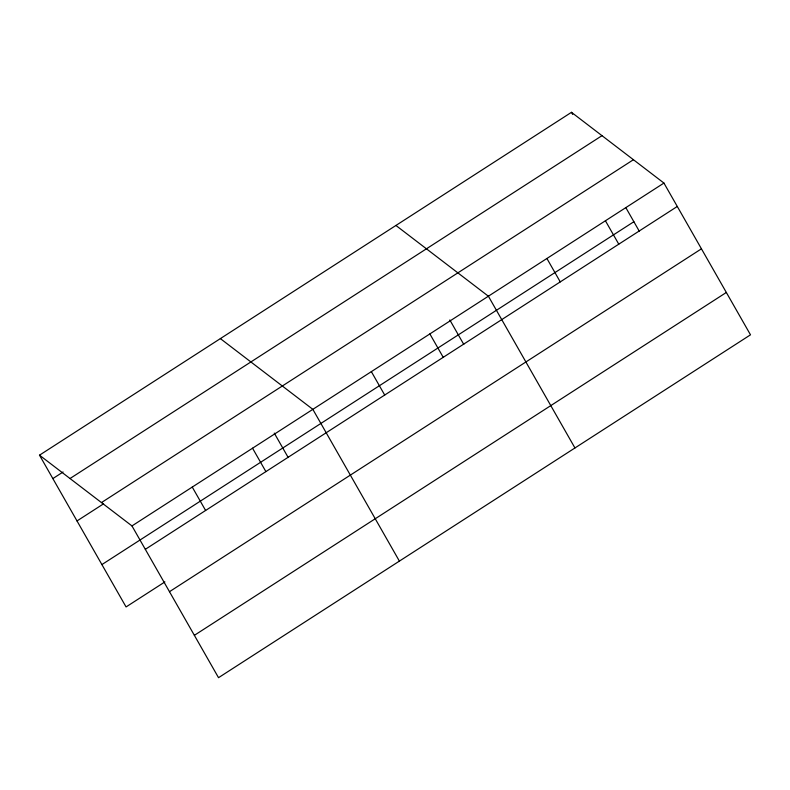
<?xml version="1.0" encoding="UTF-8"?>
<svg xmlns="http://www.w3.org/2000/svg" width="790" height="790" viewBox="0 0 790 790"><rect width="100%" height="100%" fill="white"/><g stroke="black" fill="none" stroke-linecap="round" stroke-linejoin="round"><path stroke-width="1.19" d="M39.5 455.178L571.476 112.318L663.936 183.063L750.5 334.822L218.524 677.682L131.969 525.923L39.5 455.178L126.064 606.937L164.893 581.914M52.851 478.582L63.072 471.995M70.014 478.523L601.99 135.663M101.456 502.578L633.422 159.718M77.005 520.936L103.579 503.813M131.969 525.923L663.936 183.063M101.9 564.583L633.876 221.714M145.321 549.327L677.287 206.467M169.475 591.69L701.451 248.82M194.37 635.328L726.336 292.468M395.918 225.456L488.388 296.21L574.952 447.969M220.37 338.604L312.84 409.348L399.394 561.107M571.476 112.318L572.681 114.441M625.976 207.879L639.308 231.253M605.426 220.775L618.768 244.179M546.907 258.488L560.258 281.892M449.826 319.96L463.76 344.391M429.869 333.923L443.22 357.327M371.349 371.636L384.7 395.04M274.268 433.108L288.212 457.538M252.543 448.207L265.894 471.61M192.256 487.065L205.607 510.468"/></g></svg>
